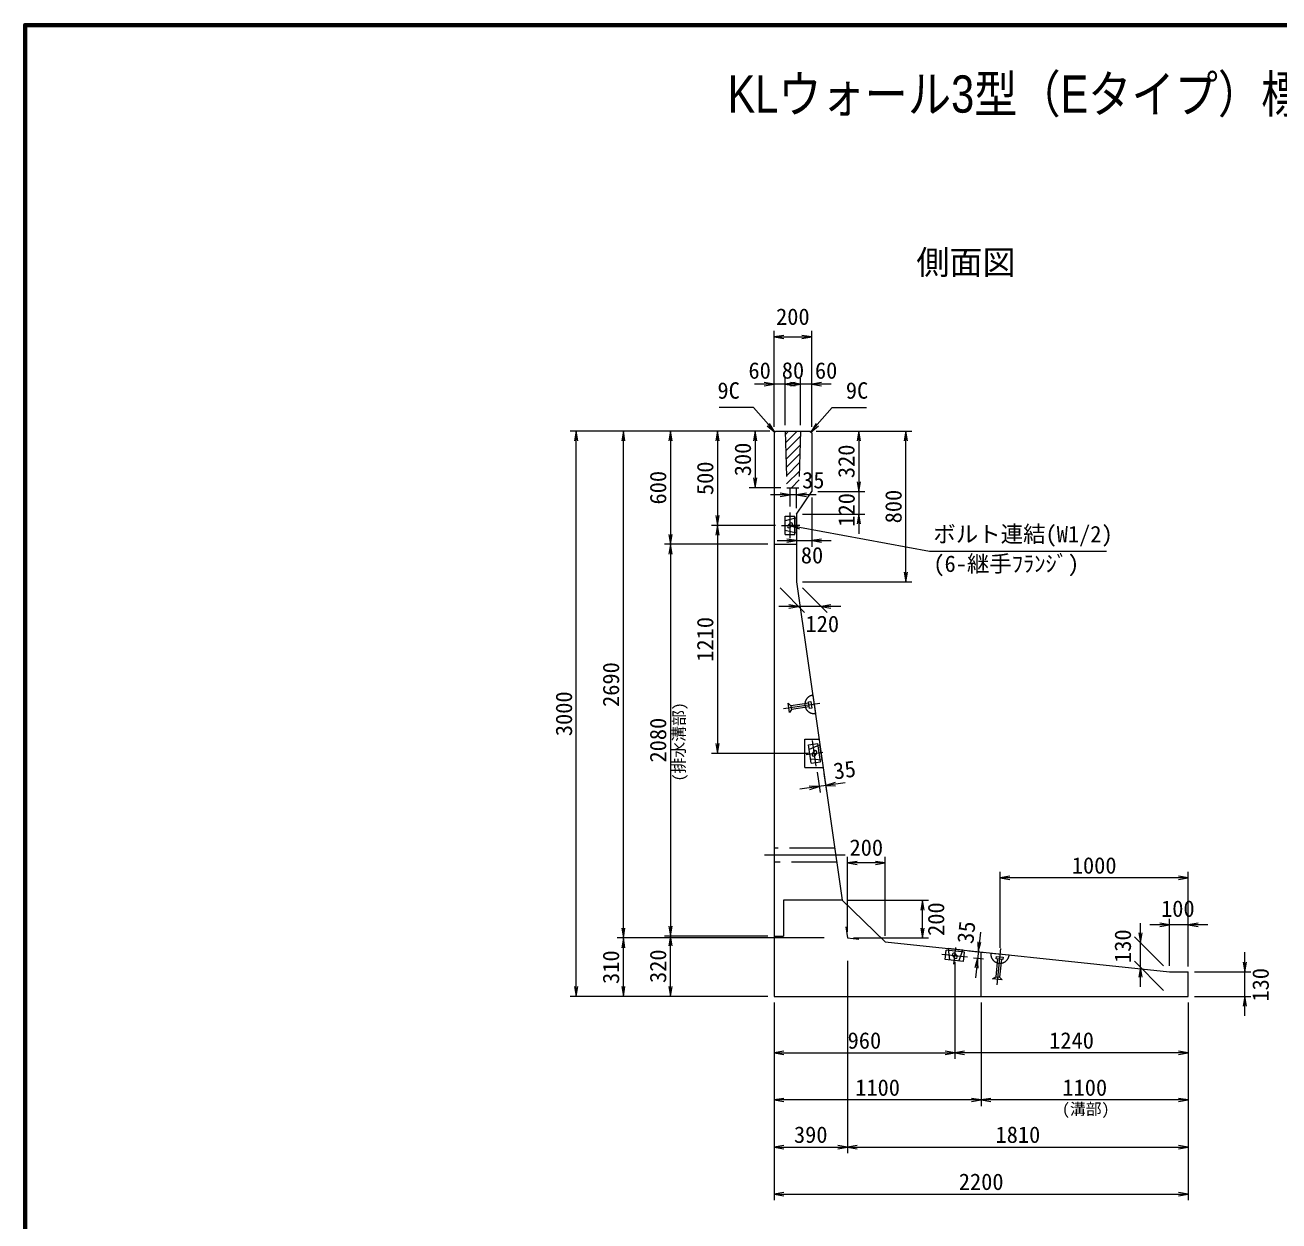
# Model space of a CAD drawing. Units: millimetres at full size, sheet at 1:40. Extents: x 141688 to 157488, y 10657 to 21690.
# Drawn here: x 141688 to 148345, y 15342 to 21690 of the extents above; entities that cross this region are included whole.
import ezdxf
from ezdxf.enums import TextEntityAlignment as Align

# ---------------------------------------------------------------- set-up
doc = ezdxf.new("R2010")
doc.units = ezdxf.units.MM
doc.header["$LTSCALE"] = 40
doc.linetypes.add('CHAIN', pattern=[18.5, 12, -1.5, 3.5, -1.5])
doc.linetypes.add('DASHED', pattern=[7.5, 6, -1.5])
for name, color, linetype, lineweight in [('01図枠', 1, 'Continuous', 70), ('中心', 6, 'CHAIN', 9), ('外形線', 7, 'Continuous', 13), ('寸法', 2, 'Continuous', 9), ('細線', 4, 'Continuous', 9)]:
    doc.layers.add(name, color=color, linetype=linetype, lineweight=lineweight)
doc.layers.add('文字', color=7, linetype='Continuous')
doc.styles.add('ＭＳ ゴシック', font='')
doc.styles.add('ＭＳ Ｐゴシック', font='')
doc.styles.get('ＭＳ ゴシック').set_extended_font_data('MS Gothic')
doc.styles.get('ＭＳ Ｐゴシック').set_extended_font_data('MS PGothic')

# ---------------------------------------------------------------- blocks, each defined once
blk = doc.blocks.new('open_arrow')
at = {"color": 0, "linetype": 'Continuous', "lineweight": -2}
blk.add_lwpolyline([(7.5, 1.25), (0, 0), (7.5, -1.25)], dxfattribs=at)

msp = doc.modelspace()

# ---------------------------------------------------------------- hatches: boundary and pattern name
at = {"layer": '細線'}
h = msp.add_hatch(dxfattribs=at)
h.set_pattern_fill('USER', color=256, style=0, pattern_type=2)
h.set_pattern_definition([(45, (20042.73, 14350.07), (-22.45064, 22.45064), [])])
h.paths.add_polyline_path([(145804.33, 19534.3), (145724.33, 19534.3), (145731.83, 19234.3), (145796.83, 19234.3)])

# ---------------------------------------------------------------- linework, layer by layer
at = {"layer": '01図枠'}
msp.add_lwpolyline([(141687.54, 10809.99), (157487.54, 10809.99), (157487.54, 21689.99), (141687.54, 21689.99)], close=True, dxfattribs=at)
at = {"layer": '中心'}
for p, q in [((145749.33, 18965.8), (145749.33, 19102.8)), ((145704.33, 19034.3), (145794.33, 19034.3)), ((145906.89, 18088.55), (145713.85, 18060.97)), ((145888.66, 17756.49), (145869.29, 17892.12)), ((145834.43, 17817.94), (145923.52, 17830.67)), ((146041.98, 17284.3), (145614.33, 17284.3)), ((146619.62, 16704.36), (146629.04, 16793.86)), ((146867.47, 16788.88), (146847.06, 16594.95)), ((146692.45, 16741.94), (146556.21, 16756.28))]:
    msp.add_line(p, q, dxfattribs=at)
at = {"layer": '外形線'}
for p, q in [((145673.33, 19534.3), (145664.33, 19525.3)), ((145664.33, 19525.3), (145664.33, 16534.3)), ((145673.33, 19534.3), (145855.33, 19534.3)), ((145855.33, 19534.3), (145864.33, 19525.3)), ((145864.33, 19525.3), (145864.33, 19214.3)), ((145784.33, 19094.3), (145864.33, 19214.3)), ((145784.33, 19094.3), (145784.33, 18734.3)), ((145784.33, 18734.3), (146025.76, 17044.3)), ((146025.76, 17044.3), (146254.33, 16823.25)), ((146045.84, 16903.72), (146054.33, 16844.3)), ((146054.33, 16844.3), (146114.02, 16838.02)), ((146254.33, 16823.25), (147764.33, 16664.3)), ((147764.33, 16664.3), (147864.33, 16664.3)), ((147864.33, 16534.3), (147864.33, 16664.3)), ((145664.33, 16534.3), (147864.33, 16534.3))]:
    msp.add_line(p, q, dxfattribs=at)
at = {"layer": '外形線', "linetype": 'DASHED'}
for p, q in [((145724.33, 19534.3), (145731.83, 19234.3)), ((145804.33, 19534.3), (145796.83, 19234.3)), ((145731.83, 19234.3), (145796.83, 19234.3))]:
    msp.add_line(p, q, dxfattribs=at)
at = {"layer": '寸法'}
for p, q in [((145664.33, 19557.3), (145664.33, 20066.3)), ((145864.33, 19557.3), (145864.33, 20066.3)), ((145664.33, 20034.3), (145864.33, 20034.3)), ((145828.33, 19784.3), (145560.33, 19784.3)), ((145664.33, 19557.3), (145664.33, 19816.3)), ((145968.33, 19784.3), (145700.33, 19784.3)), ((145828.33, 19784.3), (145700.33, 19784.3)), ((145724.33, 19566.3), (145724.33, 19816.3)), ((145724.33, 19566.3), (145724.33, 19816.3)), ((145804.33, 19566.3), (145804.33, 19816.3)), ((145804.33, 19566.3), (145804.33, 19816.3)), ((145864.33, 19557.3), (145864.33, 19816.3)), ((145641.33, 19534.3), (144582.33, 19534.3)), ((144614.33, 16534.3), (144614.33, 19534.3)), ((145641.33, 19534.3), (144832.33, 19534.3)), ((144864.33, 16844.3), (144864.33, 19534.3)), ((145641.33, 19534.3), (145082.33, 19534.3)), ((145114.33, 19534.3), (145114.33, 18934.3)), ((145641.33, 19534.3), (145332.33, 19534.3)), ((145364.33, 19534.3), (145364.33, 19034.3)), ((145641.33, 19534.3), (145532.33, 19534.3)), ((145564.33, 19534.3), (145564.33, 19234.3)), ((145887.33, 19534.3), (146396.33, 19534.3)), ((145887.33, 19534.3), (146146.33, 19534.3)), ((146114.33, 19534.3), (146114.33, 19214.3)), ((146364.33, 18734.3), (146364.33, 19534.3)), ((146114.33, 19318.3), (146114.33, 18990.3)), ((145699.83, 19234.3), (145532.33, 19234.3)), ((145888.33, 19196.5), (145645.33, 19196.5)), ((145749.33, 19134.8), (145749.33, 19228.5)), ((145784.33, 19126.3), (145784.33, 19228.5)), ((145864.33, 19182.3), (145864.33, 18921.23)), ((145896.33, 19214.3), (146146.33, 19214.3)), ((145896.33, 19214.3), (146146.33, 19214.3)), ((145784.33, 19062.3), (145784.33, 18921.23)), ((145816.33, 19094.3), (146146.33, 19094.3)), ((145672.33, 19034.3), (145332.33, 19034.3)), ((145672.33, 19034.3), (145332.33, 19034.3)), ((145364.33, 19034.3), (145364.33, 17824.3)), ((145632.33, 18934.3), (145082.33, 18934.3)), ((145632.33, 18934.3), (145082.33, 18934.3)), ((145114.33, 18934.3), (145114.33, 16854.3)), ((145680.33, 18953.23), (145968.33, 18953.23)), ((145816.33, 18734.3), (146396.33, 18734.3)), ((145696.33, 18702.3), (145826.45, 18572.19)), ((145816.33, 18702.3), (145946.45, 18572.19)), ((146018.45, 18604.19), (145690.45, 18604.19)), ((145846.97, 17824.3), (145332.33, 17824.3)), ((145893.19, 17724.81), (145908.69, 17616.32)), ((145929.57, 17717.63), (145943.34, 17621.27)), ((146041.77, 17667.65), (145801.21, 17633.29)), ((146054.33, 16876.3), (146054.33, 17274.29)), ((146254.33, 16855.25), (146254.33, 17274.29)), ((146254.33, 17242.29), (146054.33, 17242.29)), ((146864.33, 16791.04), (146864.33, 17195.43)), ((147864.33, 16692.11), (147864.33, 17195.43)), ((147864.33, 17163.43), (146864.33, 17163.43)), ((146057.76, 17044.3), (146485.23, 17044.3)), ((146453.23, 16844.3), (146453.23, 17044.3)), ((147609.87, 16584.76), (147609.87, 16922.76)), ((147968.33, 16913.43), (147660.33, 16913.43)), ((147764.33, 16696.3), (147764.33, 16945.43)), ((147864.33, 16692.11), (147864.33, 16945.43)), ((145930.65, 16844.3), (144832.33, 16844.3)), ((145930.65, 16844.3), (144832.33, 16844.3)), ((144864.33, 16534.3), (144864.33, 16844.3)), ((145632.33, 16854.3), (145082.33, 16854.3)), ((145632.33, 16854.3), (145082.33, 16854.3)), ((145114.33, 16534.3), (145114.33, 16854.3)), ((146086.33, 16844.3), (146485.23, 16844.3)), ((146760.07, 16874.59), (146734.63, 16632.93)), ((147732.33, 16696.3), (147577.87, 16850.76)), ((146054.33, 16723.1), (146054.33, 15702.3)), ((146054.33, 16723.1), (146054.33, 15702.3)), ((146624.33, 16717.11), (146624.33, 16202.3)), ((146624.33, 16717.11), (146624.33, 16202.3)), ((146699.6, 16776.38), (146781.01, 16767.81)), ((146724.28, 16738.59), (146777.34, 16733)), ((147732.33, 16566.3), (147577.87, 16720.76)), ((148164.33, 16430.3), (148164.33, 16768.3)), ((147896.33, 16664.3), (148196.33, 16664.3)), ((145632.33, 16534.3), (144582.33, 16534.3)), ((145632.33, 16534.3), (144832.33, 16534.3)), ((145632.33, 16534.3), (145082.33, 16534.3)), ((147896.33, 16534.3), (148196.33, 16534.3)), ((145664.33, 16502.3), (145664.33, 15452.3)), ((145664.33, 16502.3), (145664.33, 15702.3)), ((145664.33, 16502.3), (145664.33, 16202.3)), ((145664.33, 16502.3), (145664.33, 15952.3)), ((146764.33, 16502.3), (146764.33, 15952.3)), ((146764.33, 16502.3), (146764.33, 15952.3)), ((147864.33, 16502.3), (147864.33, 15452.3)), ((147864.33, 16502.3), (147864.33, 15702.3)), ((147864.33, 16502.3), (147864.33, 16202.3)), ((147864.33, 16502.3), (147864.33, 15952.3)), ((145664.33, 16234.3), (146624.33, 16234.3)), ((147864.33, 16234.3), (146624.33, 16234.3)), ((146764.33, 15984.3), (145664.33, 15984.3)), ((147864.33, 15984.3), (146764.33, 15984.3)), ((145664.33, 15734.3), (146054.33, 15734.3)), ((146054.33, 15734.3), (147864.33, 15734.3)), ((145664.33, 15484.3), (147864.33, 15484.3))]:
    msp.add_line(p, q, dxfattribs=at)
at = {"layer": '寸法', "color": 3, "linetype": 'DASHED'}
for p, q in [((145870.25, 18132.86), (145884.12, 18035.75)), ((145747.08, 18040.49), (145740, 18090.01)), ((145740, 18090.01), (145753.67, 18076.81)), ((145756.5, 18056.99), (145747.08, 18040.49)), ((145849.04, 18090.44), (145753.67, 18076.81)), ((145753.67, 18076.81), (145756.5, 18056.99)), ((145851.87, 18070.61), (145756.5, 18056.99)), ((145847.91, 18098.31), (145859.79, 18100)), ((145853, 18062.67), (145847.91, 18098.31)), ((145864.88, 18064.36), (145853, 18062.67)), ((145859.79, 18100), (145864.88, 18064.36)), ((146815.55, 16764.18), (146913.11, 16753.91)), ((146851.51, 16733.24), (146841.42, 16637.44)), ((146843.6, 16734.07), (146844.86, 16746.01)), ((146879.4, 16730.31), (146843.6, 16734.07)), ((146844.86, 16746.01), (146880.66, 16742.24)), ((146871.42, 16731.15), (146861.34, 16635.34)), ((146880.66, 16742.24), (146879.4, 16730.31)), ((146825.29, 16627.41), (146841.42, 16637.44)), ((146875.04, 16622.17), (146825.29, 16627.41)), ((146841.42, 16637.44), (146861.34, 16635.34)), ((146861.34, 16635.34), (146875.04, 16622.17))]:
    msp.add_line(p, q, dxfattribs=at)
at = {"layer": '寸法'}
for points in [[(145668.81, 19529.78), (145634.63, 19568.97), (145554.85, 19660.45), (145373.11, 19660.45)], [(145859.85, 19529.78), (145894.03, 19568.97), (145973.81, 19660.45), (146155.55, 19660.45)], [(145749.33, 19034.3), (145800.48, 19024.92), (146490.39, 18898.33), (147428.99, 18898.33)]]:
    msp.add_lwpolyline(points, dxfattribs=at)
at = {"layer": '寸法', "color": 3, "linetype": 'DASHED'}
for centre, start, end in [((145877.19, 18084.3), 98.1301, 278.1301), ((146864.33, 16759.04), 173.99099, 353.99099)]:
    msp.add_arc(centre, 49.05, start, end, dxfattribs=at)
at = {"layer": '細線'}
for p, q in [((145724.33, 18985.8), (145724.33, 19082.8)), ((145724.33, 19082.8), (145774.33, 19082.8)), ((145749.33, 19045.62), (145738.02, 19034.3)), ((145774.33, 18985.8), (145774.33, 19082.8)), ((145724.33, 18985.8), (145774.33, 18985.8)), ((145760.64, 19034.3), (145749.33, 19022.99)), ((145664.33, 18934.3), (145784.33, 18934.3)), ((145828.62, 17899.3), (145903.62, 17899.3)), ((145828.62, 17749.3), (145828.62, 17899.3)), ((145847.37, 17868.78), (145896.86, 17875.85)), ((145861.08, 17772.76), (145847.37, 17868.78)), ((145910.58, 17779.83), (145896.86, 17875.85)), ((145861.08, 17772.76), (145910.58, 17779.83)), ((145877.37, 17835.5), (145867.77, 17822.7)), ((145890.17, 17825.9), (145880.57, 17813.1)), ((145828.62, 17749.3), (145925.04, 17749.3)), ((145714.33, 17044.3), (145714.33, 16854.3)), ((146025.76, 17044.3), (145714.33, 17044.3)), ((145664.33, 16854.3), (145714.33, 16854.3)), ((146573.48, 16729.33), (146578.71, 16779.05)), ((146675.18, 16768.9), (146578.71, 16779.05)), ((146669.95, 16719.17), (146573.48, 16729.33)), ((146613.08, 16750.3), (146623.15, 16737.86)), ((146625.51, 16760.36), (146635.58, 16747.93)), ((146669.95, 16719.17), (146675.18, 16768.9)), ((146764.33, 16534.3), (146764.33, 16769.57))]:
    msp.add_line(p, q, dxfattribs=at)
at = {"layer": '細線', "linetype": 'DASHED'}
for p, q in [((145784.33, 19074.3), (145724.33, 19059.3)), ((145784.33, 18994.3), (145784.33, 19074.3)), ((145724.33, 19009.3), (145784.33, 18994.3)), ((145907.97, 17868.85), (145850.69, 17845.52)), ((145919.28, 17789.66), (145907.97, 17868.85)), ((145857.76, 17796.02), (145919.28, 17789.66)), ((145986.12, 17321.8), (145664.33, 17321.8)), ((145996.83, 17246.8), (145664.33, 17246.8)), ((146588.21, 16788.11), (146596.85, 16726.87)), ((146667.77, 16779.73), (146588.21, 16788.11)), ((146646.58, 16721.63), (146667.77, 16779.73))]:
    msp.add_line(p, q, dxfattribs=at)
at = {"layer": '細線'}
for centre, start, end in [((145754.99, 19039.96), 315, 135), ((145743.67, 19028.65), 135, 315), ((145874.17, 17817.9), 143.1301, 323.1301), ((145883.77, 17830.7), 323.1301, 143.1301), ((146619.3, 16755.33), 38.99099, 218.99099), ((146629.36, 16742.89), 218.99099, 38.99099)]:
    msp.add_arc(centre, 8, start, end, dxfattribs=at)

# ---------------------------------------------------------------- block references
at = {"layer": '寸法', "xscale": 6.93, "yscale": 6.93}
for p in [(145664.33, 20034.3), (145724.33, 19784.3), (145724.33, 19784.3), (145864.33, 19784.3), (145784.33, 19196.5), (145864.33, 18953.23), (145914.45, 18604.19), (146054.33, 17242.29), (146864.33, 17163.43), (147864.33, 16913.43), (145664.33, 16234.3), (146624.33, 16234.3), (145664.33, 15984.3), (146764.33, 15984.3), (145664.33, 15734.3), (146054.33, 15734.3), (145664.33, 15484.3)]:
    msp.add_blockref('open_arrow', p, dxfattribs=at)
for p, rotation in [((145864.33, 20034.3), 180), ((145664.33, 19784.3), 180), ((145804.33, 19784.3), 180), ((145804.33, 19784.3), 180), ((145668.81, 19529.78), 131.1), ((145859.85, 19529.78), 48.9), ((144614.33, 19534.3), 270), ((144864.33, 19534.3), 270), ((145114.33, 19534.3), 270), ((145364.33, 19534.3), 270), ((145564.33, 19534.3), 270), ((146114.33, 19534.3), 270), ((146364.33, 19534.3), 270), ((145564.33, 19234.3), 90), ((146114.33, 19214.3), 90), ((146114.33, 19214.3), 90), ((145749.33, 19196.5), 180), ((145364.33, 19034.3), 90), ((145749.33, 19034.3), 349.6), ((146114.33, 19094.3), 270), ((145114.33, 18934.3), 90), ((145364.33, 19034.3), 270), ((145114.33, 18934.3), 270), ((145784.33, 18953.23), 180), ((146364.33, 18734.3), 90), ((145794.45, 18604.19), 180), ((145364.33, 17824.3), 90), ((145904.16, 17648), 188.1), ((145938.81, 17652.95), 8.1), ((146254.33, 17242.29), 180), ((147864.33, 17163.43), 180), ((146453.23, 17044.3), 270), ((147764.33, 16913.43), 180), ((144864.33, 16844.3), 90), ((144864.33, 16844.3), 270), ((145114.33, 16854.3), 90), ((145114.33, 16854.3), 270), ((146453.23, 16844.3), 90), ((147609.87, 16818.76), 90), ((146749.18, 16771.16), 84), ((146745.52, 16736.35), 264), ((148164.33, 16664.3), 90), ((147609.87, 16688.76), 270), ((144614.33, 16534.3), 90), ((144864.33, 16534.3), 90), ((145114.33, 16534.3), 90), ((148164.33, 16534.3), 270), ((146624.33, 16234.3), 180), ((147864.33, 16234.3), 180), ((146764.33, 15984.3), 180), ((147864.33, 15984.3), 180), ((146054.33, 15734.3), 180), ((147864.33, 15734.3), 180), ((147864.33, 15484.3), 180)]:
    msp.add_blockref('open_arrow', p, dxfattribs=dict(at, rotation=rotation))

# ---------------------------------------------------------------- texts
at = {"layer": '寸法', "style": 'ＭＳ ゴシック'}
for s, p in [('200', (145764.33, 20142.3)), ('60', (145588, 19856.52)), ('80', (145764.92, 19857.1)), ('60', (145940.99, 19856.52)), ('35', (145872.83, 19274.44)), ('80', (145866.18, 18876.02)), ('120', (145920.68, 18511.54)), ('200', (146154.33, 17324.27)), ('1000', (147364.33, 17229.43)), ('100', (147808.6, 17000.09)), ('960', (146144.33, 16300.3)), ('1240', (147244.33, 16300.3)), ('1100', (146214.33, 16050.3)), ('1100', (147314.33, 16050.3)), ('390', (145859.33, 15800.3)), ('1810', (146959.33, 15800.3)), ('2200', (146764.33, 15550.3))]:
    msp.add_text(s, height=87.35, dxfattribs=at).set_placement(p, align=Align.MIDDLE_CENTER)
msp.add_text('9C', height=87.35, dxfattribs=at).set_placement((145482.85, 19680.45), align=Align.BOTTOM_RIGHT)
for s, p in [('9C', (146045.81, 19680.45)), ('ボルト連結(W1/2)', (146510.39, 18918.33))]:
    msp.add_text(s, height=87.35, dxfattribs=at).set_placement(p, align=Align.BOTTOM_LEFT)
for s, rotation, p in [('300', 90, (145498.33, 19384.3)), ('320', 90, (146048.33, 19374.3)), ('600', 90, (145048.33, 19234.3)), ('500', 90, (145298.33, 19284.3)), ('120', 90, (146049.19, 19116.59)), ('800', 90, (146298.33, 19134.3)), ('1210', 90, (145298.33, 18429.3)), ('2690', 90, (144798.33, 18189.3)), ('3000', 90, (144548.33, 18034.3)), ('2080', 90, (145048.33, 17894.3)), ('35', 8.13, (146038.76, 17736.84)), ('200', 90, (146524.55, 16944.3)), ('35', 83.991, (146685, 16873.99)), ('130', 90, (147516.08, 16800.76)), ('310', 90, (144798.33, 16689.3)), ('320', 90, (145048.33, 16694.3)), ('130', 90, (148247.77, 16595.6))]:
    msp.add_text(s, height=87.35, rotation=rotation, dxfattribs=at).set_placement(p, align=Align.MIDDLE_CENTER)
at = {"layer": '寸法', "color": 3, "style": 'ＭＳ ゴシック'}
msp.add_text('(6-継手ﾌﾗﾝｼﾞ)', height=87.35, dxfattribs=at).set_placement((146510.39, 18874.72), align=Align.TOP_LEFT)
msp.add_text('(排水溝部)', height=61.71, rotation=90, dxfattribs=at).set_placement((145208.97, 17674.97), align=Align.BOTTOM_LEFT)
msp.add_text('(溝部)', height=61.71, dxfattribs=at).set_placement((147193.48, 15886.73), align=Align.BOTTOM_LEFT)
at = {"layer": '文字', "style": 'ＭＳ Ｐゴシック', "width": 0.85}
msp.add_text(' KLウォール3型（Eタイプ）標準部構造図\u3000\u3000\u3000\u3000\u3000\u3000\u3000\u3000\u3000\u3000\u3000\u3000\u3000\u3000 \u3000\u3000\u3000\u3000', height=197.9, dxfattribs=at).set_placement((149587.54, 21165.77), align=Align.BOTTOM_CENTER)
at = {"layer": '文字', "style": 'ＭＳ Ｐゴシック'}
msp.add_text(' 側面図 ', height=128.7, dxfattribs=at).set_placement((146683.7, 20327.69), align=Align.BOTTOM_CENTER)

doc.saveas('drawing.dxf')
